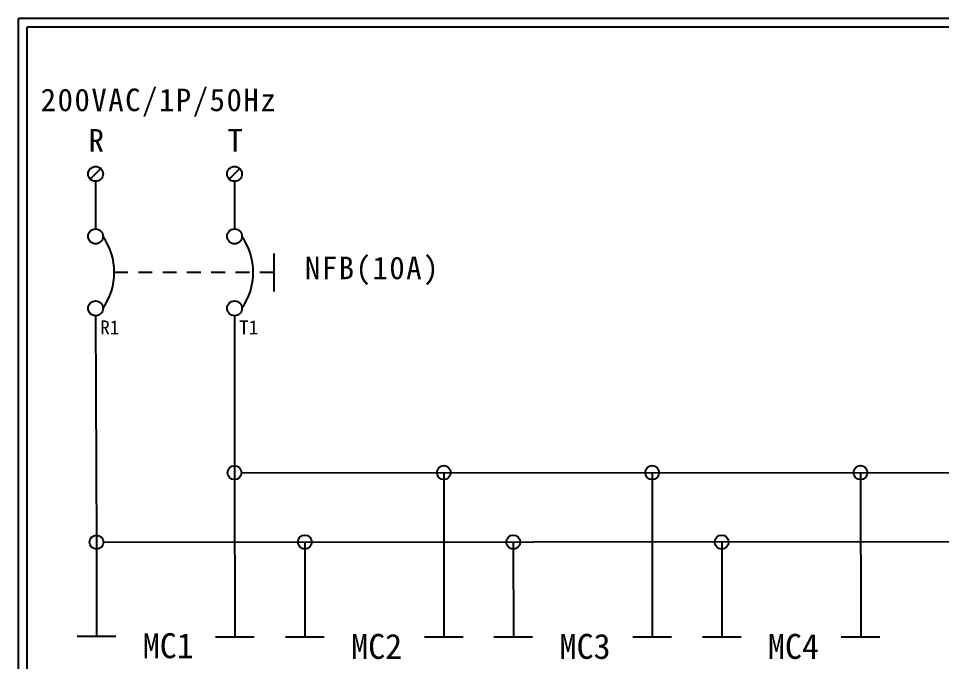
# Model space of a CAD drawing. Extents: x 10 to 297, y 3 to 207.
# Drawn here: x 10 to 142.9, y 114.4 to 207 of the extents above; entities that cross this region are included whole.
import ezdxf

# ---------------------------------------------------------------- set-up
doc = ezdxf.new("R2010")
doc.units = 0
doc.linetypes.add('HIDDEN9', pattern=[3.5, 2, -1.5])
doc.layers.get('0').update_dxf_attribs({"linetype": 'CONTINUOUS'})
doc.layers.add('圖框層', color=7, linetype='CONTINUOUS')
doc.layers.add('標尺寸層', color=3, linetype='CONTINUOUS')
doc.styles.add('STSL', font='KAIU.TTF')
doc.styles.add('標楷體', font='KAIU.TTF')

msp = doc.modelspace()

# ---------------------------------------------------------------- linework, layer by layer
for p, q in [((21.85, 185.35), (20.34, 183.83)), ((41.85, 185.35), (40.34, 183.83)), ((21.1, 164.1), (21.23, 131.57)), ((41.1, 164.1), (41.12, 141.57)), ((41.12, 141.57), (41.13, 117.92)), ((71.22, 141.58), (71.24, 117.93)), ((101.22, 141.58), (101.24, 117.93)), ((131.22, 141.58), (131.24, 117.93)), ((21.23, 131.68), (21.24, 118.03)), ((51.23, 131.58), (51.24, 117.93)), ((81.23, 131.58), (81.24, 117.93)), ((111.23, 131.58), (111.24, 117.93))]:
    msp.add_line(p, q)
at = {"color": 7, "linetype": 'HIDDEN9'}
msp.add_line((46.76, 170.41), (23.79, 170.41), dxfattribs=at)
for centre in [(21.1, 184.59), (41.1, 184.59), (21.1, 175.59), (41.1, 175.59), (21.1, 165.23), (41.1, 165.23)]:
    msp.add_circle(centre, 1.07)
at = {"color": 7}
for centre in [(14.74, 170.41), (34.74, 170.41)]:
    msp.add_arc(centre, 9.05, 325.1286, 34.8714, dxfattribs=at)
at = {"layer": '圖框層', "color": 7}
for p, q in [((297, 206.97), (10, 206.97)), ((10, 3), (10, 206.97)), ((295.75, 205.72), (11.25, 205.72)), ((11.25, 4.25), (11.25, 205.72))]:
    msp.add_line(p, q, dxfattribs=at)
at = {"layer": '標尺寸層', "color": 7}
for p, q in [((21.1, 183.52), (21.1, 176.66)), ((41.1, 183.52), (41.1, 176.66)), ((46.76, 173.14), (46.76, 167.68)), ((21.1, 164.16), (21.1, 164.1)), ((41.1, 164.16), (41.1, 164.1)), ((42.11, 141.57), (248.88, 141.61)), ((22.23, 131.57), (248.88, 131.71)), ((18.45, 118.03), (24.02, 118.03)), ((38.35, 117.92), (43.92, 117.92)), ((48.45, 117.93), (54.02, 117.93)), ((68.45, 117.93), (74.02, 117.93)), ((78.45, 117.93), (84.02, 117.93)), ((98.45, 117.93), (104.02, 117.93)), ((108.45, 117.93), (114.02, 117.93)), ((128.45, 117.93), (134.02, 117.93))]:
    msp.add_line(p, q, dxfattribs=at)
for centre in [(41.11, 141.57), (71.22, 141.58), (101.22, 141.58), (131.22, 141.58), (21.23, 131.57), (51.23, 131.58), (81.23, 131.58), (111.23, 131.58)]:
    msp.add_circle(centre, 1, dxfattribs=at)

# ---------------------------------------------------------------- texts
at = {"color": 0, "char_height": 3.25, "style": '標楷體'}
for s, insert, width, attachment_point in [('\\pt6.5;{\\T1.1;200VAC/1P/50Hz}', (13.2, 196.87), 35.213, 1), ('\\pt6.5;{\\T1.1;R}', (20.1, 191.05), 2, 1), ('\\pt6.5;{\\T1.1;T}', (40.1, 191.05), 2, 1), ('\\pt6.5;{\\T1.1;NFB(10A)}', (60.96, 172.68), 24.6072, 2)]:
    msp.add_mtext(s, dxfattribs=dict(at, insert=insert, width=width, attachment_point=attachment_point))
at = {"layer": '圖框層', "color": 4, "style": 'STSL'}
for s, height, p in [('R1', 2, (21.78, 161.49)), ('T1', 2, (41.78, 161.49)), ('MC1', 3.6, (27.89, 114.86)), ('MC2', 3.6, (57.89, 114.76)), ('MC3', 3.6, (87.89, 114.76)), ('MC4', 3.6, (117.89, 114.76))]:
    msp.add_text(s, height=height, dxfattribs=at).set_placement(p)

doc.saveas('drawing.dxf')
